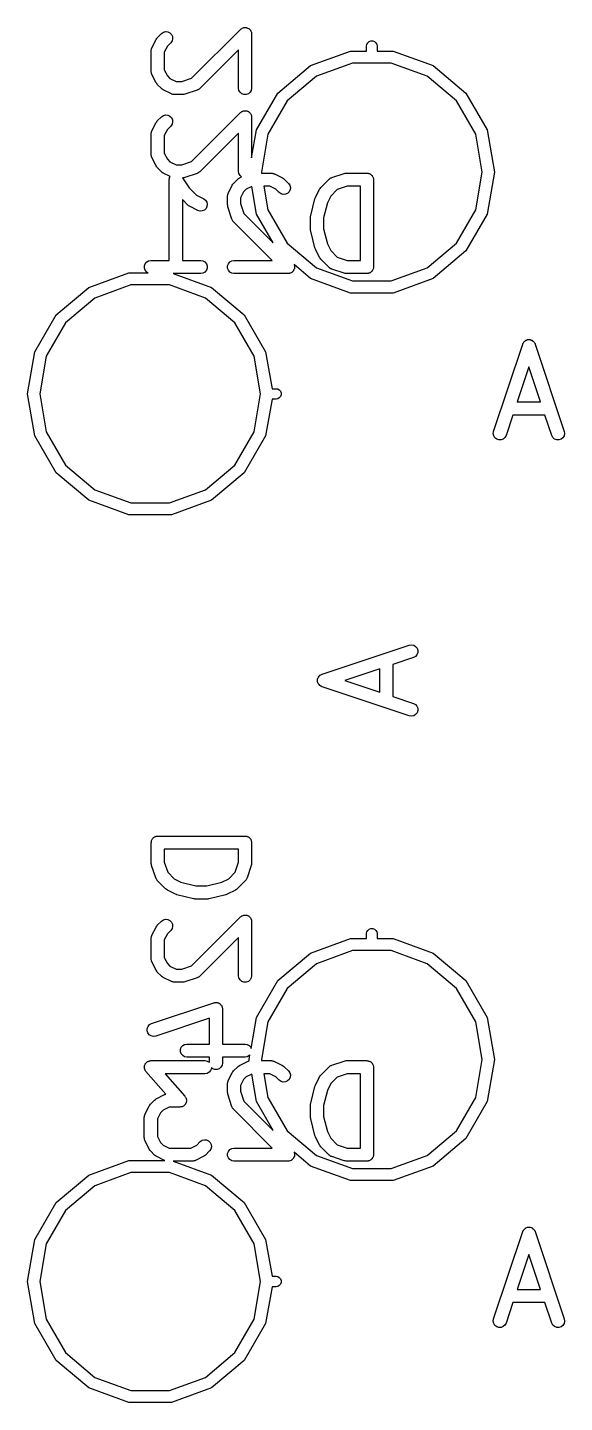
# Model space of a CAD drawing. Extents: x 102.4 to 200.8, y -140.7 to -44.8.
# Drawn here: x 124.32 to 130.48, y -104.25 to -88.52 of the extents above; entities that cross this region are included whole.
import ezdxf

# ---------------------------------------------------------------- set-up
doc = ezdxf.new("R2010")
doc.units = 0
doc.header["$MEASUREMENT"] = 0
doc.layers.add('BLACK', color=7, linetype='CONTINUOUS')

msp = doc.modelspace()

# ---------------------------------------------------------------- linework, layer by layer
at = {"layer": 'BLACK', "linetype": 'CONTINUOUS'}
for p, q in [((125.812, -88.6327), (125.86, -88.5851)), ((125.86, -88.5851), (125.881, -88.5701)), ((125.881, -88.5701), (125.906, -88.5634)), ((125.906, -88.5634), (125.932, -88.5657)), ((125.932, -88.5657), (125.956, -88.5767)), ((125.956, -88.5767), (125.974, -88.5951)), ((125.974, -88.5951), (125.985, -88.6187)), ((126.205, -89.0964), (126.764, -88.5374)), ((126.764, -88.5374), (126.772, -88.5318)), ((126.772, -88.5318), (126.78, -88.5255)), ((126.78, -88.5255), (126.783, -88.5244)), ((126.783, -88.5244), (126.786, -88.5225)), ((126.786, -88.5225), (126.795, -88.52)), ((126.795, -88.52), (126.804, -88.5166)), ((126.804, -88.5166), (126.808, -88.5166)), ((126.808, -88.5166), (126.811, -88.5158)), ((126.811, -88.5158), (126.821, -88.5166)), ((126.821, -88.5166), (126.83, -88.5166)), ((126.83, -88.5166), (126.834, -88.5177)), ((126.834, -88.5177), (126.837, -88.518)), ((126.837, -88.518), (126.846, -88.5222)), ((126.846, -88.5222), (126.855, -88.5255)), ((126.855, -88.5255), (126.857, -88.5276)), ((126.857, -88.5276), (126.86, -88.529)), ((126.86, -88.529), (126.867, -88.536)), ((126.867, -88.536), (126.875, -88.5423)), ((126.875, -88.5423), (126.876, -88.5451)), ((126.876, -88.5451), (126.879, -88.5475)), ((126.879, -88.5475), (126.883, -88.5563)), ((126.883, -88.5563), (126.888, -88.5648)), ((126.888, -88.5648), (126.888, -88.5681)), ((126.888, -88.5681), (126.89, -88.5711)), ((126.89, -88.5711), (126.891, -88.5808)), ((126.891, -88.5808), (126.892, -88.5905)), ((126.892, -88.5905), (126.892, -89.2095)), ((125.743, -88.7724), (125.745, -88.764)), ((125.745, -88.764), (125.747, -88.7553)), ((125.747, -88.7553), (125.749, -88.7516)), ((125.749, -88.7516), (125.75, -88.7474)), ((125.75, -88.7474), (125.798, -88.6522)), ((125.798, -88.6522), (125.805, -88.6425)), ((125.805, -88.6425), (125.812, -88.6327)), ((125.927, -88.7301), (125.892, -88.7987)), ((125.966, -88.6911), (125.927, -88.7301)), ((125.981, -88.6698), (125.966, -88.6911)), ((125.987, -88.6446), (125.981, -88.6698)), ((125.985, -88.6187), (125.987, -88.6446)), ((128.21, -88.7248), (128.213, -88.7092)), ((128.21, -88.785), (128.21, -88.7248)), ((128.213, -88.7092), (128.223, -88.6908)), ((128.223, -88.6908), (128.24, -88.6772)), ((128.24, -88.6772), (128.259, -88.67)), ((128.259, -88.67), (128.281, -88.67)), ((128.281, -88.67), (128.3, -88.6772)), ((128.3, -88.6772), (128.317, -88.6908)), ((128.317, -88.6908), (128.327, -88.7092)), ((128.327, -88.7092), (128.33, -88.7248)), ((128.33, -88.7248), (128.33, -88.785)), ((125.742, -88.781), (125.743, -88.7767)), ((125.742, -89.019), (125.742, -88.781)), ((125.743, -88.7767), (125.743, -88.7724)), ((125.892, -88.7987), (125.892, -89.0013)), ((126.742, -88.7715), (126.299, -89.2149)), ((126.742, -89.2095), (126.742, -88.7715)), ((127.567, -88.952), (128.026, -88.785)), ((128.05, -88.9229), (127.637, -89.0733)), ((128.026, -88.785), (128.21, -88.785)), ((128.49, -88.9229), (128.05, -88.9229)), ((128.33, -88.785), (128.514, -88.785)), ((128.903, -89.0733), (128.49, -88.9229)), ((128.514, -88.785), (128.973, -88.952)), ((125.743, -89.0233), (125.742, -89.019)), ((125.743, -89.0276), (125.743, -89.0233)), ((125.745, -89.036), (125.743, -89.0276)), ((125.747, -89.0447), (125.745, -89.036)), ((125.749, -89.0484), (125.747, -89.0447)), ((125.75, -89.0526), (125.749, -89.0484)), ((125.798, -89.1478), (125.75, -89.0526)), ((125.892, -89.0013), (125.927, -89.0699)), ((125.927, -89.0699), (125.957, -89.1003)), ((127.193, -89.266), (127.567, -88.952)), ((127.637, -89.0733), (127.3, -89.356)), ((129.24, -89.356), (128.903, -89.0733)), ((128.973, -88.952), (129.347, -89.266)), ((125.805, -89.1575), (125.798, -89.1478)), ((125.812, -89.1673), (125.805, -89.1575)), ((125.86, -89.2149), (125.812, -89.1673)), ((125.869, -89.2218), (125.86, -89.2149)), ((125.879, -89.229), (125.869, -89.2218)), ((125.974, -89.2766), (125.879, -89.229)), ((125.957, -89.1003), (126.026, -89.1345)), ((126.026, -89.1345), (126.091, -89.1345)), ((126.091, -89.1345), (126.205, -89.0964)), ((126.27, -89.2331), (126.127, -89.2807)), ((126.273, -89.231), (126.27, -89.2331)), ((126.278, -89.2299), (126.273, -89.231)), ((126.285, -89.2248), (126.278, -89.2299)), ((126.293, -89.2207), (126.285, -89.2248)), ((126.295, -89.2174), (126.293, -89.2207)), ((126.299, -89.2149), (126.295, -89.2174)), ((126.747, -89.2352), (126.742, -89.2095)), ((126.76, -89.2577), (126.747, -89.2352)), ((126.888, -89.2352), (126.875, -89.2577)), ((126.892, -89.2095), (126.888, -89.2352)), ((125.978, -89.2778), (125.974, -89.2766)), ((125.982, -89.28), (125.978, -89.2778)), ((125.991, -89.2815), (125.982, -89.28)), ((125.999, -89.284), (125.991, -89.2815)), ((126.004, -89.2838), (125.999, -89.284)), ((126.008, -89.2845), (126.004, -89.2838)), ((126.103, -89.2845), (126.008, -89.2845)), ((126.115, -89.2824), (126.103, -89.2845)), ((126.127, -89.2807), (126.115, -89.2824)), ((126.78, -89.2745), (126.76, -89.2577)), ((126.804, -89.2834), (126.78, -89.2745)), ((126.83, -89.2834), (126.804, -89.2834)), ((126.855, -89.2745), (126.83, -89.2834)), ((126.875, -89.2577), (126.855, -89.2745)), ((126.948, -89.689), (127.193, -89.266)), ((127.3, -89.356), (127.08, -89.7369)), ((129.46, -89.7369), (129.24, -89.356)), ((129.347, -89.266), (129.592, -89.689)), ((125.812, -89.5851), (125.86, -89.5374)), ((125.86, -89.5374), (125.881, -89.5225)), ((125.881, -89.5225), (125.906, -89.5158)), ((125.906, -89.5158), (125.932, -89.518)), ((125.932, -89.518), (125.956, -89.529)), ((125.956, -89.529), (125.974, -89.5475)), ((125.974, -89.5475), (125.985, -89.5711)), ((126.205, -90.0487), (126.764, -89.4898)), ((126.764, -89.4898), (126.772, -89.4842)), ((126.772, -89.4842), (126.78, -89.4779)), ((126.78, -89.4779), (126.783, -89.4768)), ((126.783, -89.4768), (126.786, -89.4749)), ((126.786, -89.4749), (126.795, -89.4723)), ((126.795, -89.4723), (126.804, -89.469)), ((126.804, -89.469), (126.808, -89.469)), ((126.808, -89.469), (126.811, -89.4681)), ((126.811, -89.4681), (126.821, -89.469)), ((126.821, -89.469), (126.83, -89.469)), ((126.83, -89.469), (126.834, -89.4701)), ((126.834, -89.4701), (126.837, -89.4704)), ((126.837, -89.4704), (126.846, -89.4746)), ((126.846, -89.4746), (126.855, -89.4779)), ((126.855, -89.4779), (126.857, -89.48)), ((126.857, -89.48), (126.86, -89.4814)), ((126.86, -89.4814), (126.867, -89.4884)), ((126.867, -89.4884), (126.875, -89.4946)), ((126.875, -89.4946), (126.876, -89.4975)), ((126.876, -89.4975), (126.879, -89.4998)), ((126.879, -89.4998), (126.883, -89.5087)), ((126.883, -89.5087), (126.888, -89.5172)), ((126.888, -89.5172), (126.888, -89.5205)), ((126.888, -89.5205), (126.89, -89.5234)), ((126.89, -89.5234), (126.891, -89.5332)), ((126.891, -89.5332), (126.892, -89.5429)), ((126.892, -89.5429), (126.892, -90.0069)), ((125.745, -89.7163), (125.747, -89.7077)), ((125.747, -89.7077), (125.749, -89.7039)), ((125.749, -89.7039), (125.75, -89.6998)), ((125.75, -89.6998), (125.798, -89.6046)), ((125.798, -89.6046), (125.805, -89.5949)), ((125.805, -89.5949), (125.812, -89.5851)), ((125.927, -89.6825), (125.892, -89.751)), ((125.966, -89.6435), (125.927, -89.6825)), ((125.981, -89.6222), (125.966, -89.6435)), ((125.987, -89.597), (125.981, -89.6222)), ((125.985, -89.5711), (125.987, -89.597)), ((126.892, -90.0069), (126.948, -89.689)), ((129.592, -89.689), (129.676, -90.17)), ((125.742, -89.7333), (125.743, -89.7291)), ((125.742, -89.9714), (125.742, -89.7333)), ((125.743, -89.7248), (125.745, -89.7163)), ((125.743, -89.7291), (125.743, -89.7248)), ((125.892, -89.751), (125.892, -89.9537)), ((126.742, -89.7239), (126.299, -90.1673)), ((126.742, -90.1619), (126.742, -89.7239)), ((127.08, -89.7369), (127.004, -90.17)), ((129.536, -90.17), (129.46, -89.7369)), ((125.743, -89.9757), (125.742, -89.9714)), ((125.743, -89.98), (125.743, -89.9757)), ((125.745, -89.9884), (125.743, -89.98)), ((125.747, -89.9971), (125.745, -89.9884)), ((125.749, -90.0008), (125.747, -89.9971)), ((125.75, -90.005), (125.749, -90.0008)), ((125.798, -90.1002), (125.75, -90.005)), ((125.892, -89.9537), (125.927, -90.0222)), ((125.927, -90.0222), (125.957, -90.0526)), ((125.805, -90.1099), (125.798, -90.1002)), ((125.812, -90.1197), (125.805, -90.1099)), ((125.86, -90.1673), (125.812, -90.1197)), ((125.869, -90.1742), (125.86, -90.1673)), ((125.879, -90.1814), (125.869, -90.1742)), ((125.959, -90.2212), (125.879, -90.1814)), ((125.957, -90.0526), (126.026, -90.0869)), ((126.026, -90.0869), (126.091, -90.0869)), ((126.091, -90.0869), (126.205, -90.0487)), ((126.27, -90.1854), (126.127, -90.2331)), ((126.273, -90.1834), (126.27, -90.1854)), ((126.278, -90.1823), (126.273, -90.1834)), ((126.285, -90.1772), (126.278, -90.1823)), ((126.293, -90.173), (126.285, -90.1772)), ((126.295, -90.1698), (126.293, -90.173)), ((126.299, -90.1673), (126.295, -90.1698)), ((126.747, -90.1876), (126.742, -90.1619)), ((127.004, -90.17), (127.006, -90.1824)), ((127.006, -90.1824), (127.119, -90.1824)), ((127.119, -90.1824), (127.123, -90.1831)), ((127.123, -90.1831), (127.128, -90.1829)), ((127.128, -90.1829), (127.136, -90.1854)), ((127.136, -90.1854), (127.145, -90.1869)), ((127.952, -90.1862), (127.964, -90.1845)), ((127.964, -90.1845), (127.976, -90.1824)), ((127.976, -90.1824), (128.214, -90.1824)), ((128.214, -90.1824), (128.221, -90.1835)), ((128.221, -90.1835), (128.227, -90.1835)), ((128.227, -90.1835), (128.233, -90.1858)), ((129.46, -90.6031), (129.536, -90.17)), ((129.676, -90.17), (129.592, -90.651)), ((125.949, -90.2491), (125.952, -90.2405)), ((125.95, -90.2533), (125.949, -90.2491)), ((125.949, -90.2574), (125.95, -90.2533)), ((125.949, -91.1824), (125.949, -90.2574)), ((125.952, -90.2405), (125.953, -90.2317)), ((125.953, -90.2317), (125.955, -90.2281)), ((125.955, -90.2281), (125.957, -90.2241)), ((125.957, -90.2241), (125.959, -90.2212)), ((126.103, -90.2369), (126.1, -90.2369)), ((126.1, -90.2369), (126.177, -90.3525)), ((126.115, -90.2348), (126.103, -90.2369)), ((126.127, -90.2331), (126.115, -90.2348)), ((126.623, -90.4143), (126.671, -90.3191)), ((126.671, -90.3191), (126.678, -90.3094)), ((126.678, -90.3094), (126.685, -90.2996)), ((126.685, -90.2996), (126.733, -90.252)), ((126.733, -90.252), (126.743, -90.2451)), ((126.743, -90.2451), (126.752, -90.2379)), ((126.76, -90.2101), (126.747, -90.1876)), ((126.752, -90.2379), (126.778, -90.2251)), ((126.778, -90.2251), (126.76, -90.2101)), ((126.893, -90.3353), (126.83, -90.3666)), ((126.948, -90.651), (126.893, -90.3353)), ((127.101, -90.3324), (127.032, -90.3324)), ((127.032, -90.3324), (127.08, -90.6031)), ((127.17, -90.3666), (127.101, -90.3324)), ((127.145, -90.1869), (127.148, -90.1891)), ((127.148, -90.1891), (127.153, -90.1903)), ((127.153, -90.1903), (127.248, -90.2379)), ((127.248, -90.2379), (127.257, -90.2451)), ((127.257, -90.2451), (127.267, -90.252)), ((127.267, -90.252), (127.315, -90.2996)), ((127.315, -90.2996), (127.33, -90.3209)), ((127.33, -90.3209), (127.337, -90.3461)), ((127.685, -90.3472), (127.78, -90.252)), ((127.78, -90.252), (127.784, -90.2495)), ((127.784, -90.2495), (127.787, -90.2463)), ((127.787, -90.2463), (127.794, -90.2421)), ((127.794, -90.2421), (127.802, -90.237)), ((127.802, -90.237), (127.806, -90.2359)), ((127.806, -90.2359), (127.81, -90.2338)), ((127.81, -90.2338), (127.952, -90.1862)), ((127.988, -90.3324), (127.874, -90.3706)), ((128.139, -90.3324), (127.988, -90.3324)), ((128.139, -91.1824), (128.139, -90.3324)), ((128.233, -90.1858), (128.24, -90.1869)), ((128.24, -90.1869), (128.246, -90.1902)), ((128.246, -90.1902), (128.252, -90.1924)), ((128.252, -90.1924), (128.257, -90.1966)), ((128.257, -90.1966), (128.262, -90.1999)), ((128.262, -90.1999), (128.267, -90.205)), ((128.267, -90.205), (128.272, -90.2092)), ((128.272, -90.2092), (128.275, -90.2149)), ((128.275, -90.2149), (128.279, -90.2199)), ((128.279, -90.2199), (128.281, -90.226)), ((128.281, -90.226), (128.285, -90.2317)), ((128.285, -90.2317), (128.286, -90.2382)), ((128.286, -90.2382), (128.288, -90.2444)), ((128.288, -90.2444), (128.288, -90.2509)), ((128.288, -90.2509), (128.289, -90.2574)), ((128.289, -90.2574), (128.289, -91.2574)), ((126.161, -90.5485), (126.099, -90.4861)), ((126.099, -90.4861), (126.099, -91.1824)), ((126.177, -90.3525), (126.259, -90.4338)), ((126.259, -90.4338), (126.343, -90.476)), ((126.343, -90.476), (126.364, -90.4915)), ((126.364, -90.4915), (126.378, -90.5133)), ((126.615, -90.4479), (126.616, -90.4436)), ((126.615, -90.5431), (126.615, -90.4479)), ((126.616, -90.4393), (126.618, -90.4309)), ((126.616, -90.4436), (126.616, -90.4393)), ((126.618, -90.4309), (126.62, -90.4222)), ((126.62, -90.4222), (126.622, -90.4185)), ((126.622, -90.4185), (126.623, -90.4143)), ((126.8, -90.397), (126.765, -90.4656)), ((126.765, -90.4656), (126.765, -90.5309)), ((126.83, -90.3666), (126.8, -90.397)), ((127.209, -90.4057), (127.17, -90.3666)), ((127.23, -90.4206), (127.209, -90.4057)), ((127.255, -90.4273), (127.23, -90.4206)), ((127.281, -90.4251), (127.255, -90.4273)), ((127.305, -90.4141), (127.281, -90.4251)), ((127.323, -90.3956), (127.305, -90.4141)), ((127.334, -90.372), (127.323, -90.3956)), ((127.337, -90.3461), (127.334, -90.372)), ((127.57, -90.6678), (127.618, -90.4773)), ((127.618, -90.4773), (127.621, -90.4698)), ((127.621, -90.4698), (127.623, -90.4619)), ((127.623, -90.4619), (127.671, -90.3667)), ((127.671, -90.3667), (127.678, -90.357)), ((127.678, -90.357), (127.685, -90.3472)), ((127.8, -90.4447), (127.761, -90.5217)), ((127.874, -90.3706), (127.8, -90.4447)), ((126.171, -90.5554), (126.161, -90.5485)), ((126.181, -90.5626), (126.171, -90.5554)), ((126.276, -90.6102), (126.181, -90.5626)), ((126.301, -90.6176), (126.276, -90.6102)), ((126.327, -90.616), (126.301, -90.6176)), ((126.351, -90.6057), (126.327, -90.616)), ((126.37, -90.5878), (126.351, -90.6057)), ((126.381, -90.5645), (126.37, -90.5878)), ((126.378, -90.5133), (126.384, -90.5386)), ((126.384, -90.5386), (126.381, -90.5645)), ((126.618, -90.5549), (126.615, -90.5431)), ((126.619, -90.5668), (126.618, -90.5549)), ((126.667, -90.7097), (126.619, -90.5668)), ((126.765, -90.5309), (126.804, -90.6454)), ((126.804, -90.6454), (127.139, -90.9804)), ((127.139, -90.9804), (126.948, -90.651)), ((127.08, -90.6031), (127.3, -90.984)), ((127.761, -90.5217), (127.718, -90.6952)), ((129.24, -90.984), (129.46, -90.6031)), ((129.592, -90.651), (129.347, -91.074)), ((126.669, -90.7135), (126.667, -90.7097)), ((126.67, -90.7176), (126.669, -90.7135)), ((126.675, -90.7248), (126.67, -90.7176)), ((126.679, -90.7326), (126.675, -90.7248)), ((126.683, -90.7354), (126.679, -90.7326)), ((126.685, -90.739), (126.683, -90.7354)), ((127.128, -91.1824), (126.685, -90.739)), ((127.568, -90.686), (127.569, -90.6769)), ((127.568, -90.8288), (127.568, -90.686)), ((127.569, -90.6769), (127.57, -90.6678)), ((127.718, -90.6952), (127.718, -90.8196)), ((127.569, -90.8378), (127.568, -90.8288)), ((127.57, -90.847), (127.569, -90.8378)), ((127.618, -91.0375), (127.57, -90.847)), ((127.718, -90.8196), (127.761, -90.9931)), ((127.3, -90.984), (127.637, -91.2667)), ((127.621, -91.045), (127.618, -91.0375)), ((127.623, -91.0528), (127.621, -91.045)), ((127.671, -91.1481), (127.623, -91.0528)), ((127.761, -90.9931), (127.8, -91.0701)), ((127.8, -91.0701), (127.874, -91.1442)), ((128.903, -91.2667), (129.24, -90.984)), ((129.347, -91.074), (128.973, -91.388)), ((125.664, -91.2444), (125.673, -91.2199)), ((125.664, -91.2704), (125.664, -91.2444)), ((125.673, -91.2949), (125.664, -91.2704)), ((125.673, -91.2199), (125.69, -91.1999)), ((125.69, -91.1999), (125.712, -91.1869)), ((125.712, -91.1869), (125.738, -91.1824)), ((125.738, -91.1824), (125.949, -91.1824)), ((126.099, -91.1824), (126.31, -91.1824)), ((126.31, -91.1824), (126.335, -91.1869)), ((126.335, -91.1869), (126.358, -91.1999)), ((126.358, -91.1999), (126.374, -91.2199)), ((126.374, -91.2199), (126.383, -91.2444)), ((126.383, -91.2704), (126.374, -91.2949)), ((126.383, -91.2444), (126.383, -91.2704)), ((126.617, -91.2444), (126.626, -91.2199)), ((126.617, -91.2704), (126.617, -91.2444)), ((126.626, -91.2949), (126.617, -91.2704)), ((126.626, -91.2199), (126.642, -91.1999)), ((126.642, -91.1999), (126.665, -91.1869)), ((126.665, -91.1869), (126.69, -91.1824)), ((126.69, -91.1824), (127.128, -91.1824)), ((127.378, -91.2857), (127.374, -91.2949)), ((127.382, -91.2768), (127.378, -91.2857)), ((127.567, -91.388), (127.379, -91.2301)), ((127.379, -91.2301), (127.38, -91.2351)), ((127.38, -91.2351), (127.383, -91.2444)), ((127.383, -91.2704), (127.382, -91.2735)), ((127.382, -91.2735), (127.382, -91.2768)), ((127.383, -91.2444), (127.383, -91.2477)), ((127.383, -91.2477), (127.384, -91.2508)), ((127.384, -91.2508), (127.383, -91.2606)), ((127.383, -91.2606), (127.383, -91.2704)), ((127.637, -91.2667), (128.05, -91.4171)), ((127.678, -91.1577), (127.671, -91.1481)), ((127.685, -91.1676), (127.678, -91.1577)), ((127.78, -91.2628), (127.685, -91.1676)), ((127.784, -91.2653), (127.78, -91.2628)), ((127.787, -91.2685), (127.784, -91.2653)), ((127.794, -91.2727), (127.787, -91.2685)), ((127.802, -91.2777), (127.794, -91.2727)), ((127.806, -91.2789), (127.802, -91.2777)), ((127.81, -91.2809), (127.806, -91.2789)), ((127.952, -91.3285), (127.81, -91.2809)), ((127.874, -91.1442), (127.988, -91.1824)), ((127.988, -91.1824), (128.139, -91.1824)), ((128.285, -91.283), (128.281, -91.2887)), ((128.286, -91.2766), (128.285, -91.283)), ((128.288, -91.2704), (128.286, -91.2766)), ((128.289, -91.2574), (128.288, -91.2638)), ((128.288, -91.2638), (128.288, -91.2704)), ((128.49, -91.4171), (128.903, -91.2667)), ((125.027, -91.492), (125.486, -91.325)), ((125.486, -91.325), (125.707, -91.325)), ((125.69, -91.3148), (125.673, -91.2949)), ((125.707, -91.325), (125.69, -91.3148)), ((126.31, -91.3324), (125.995, -91.3324)), ((125.995, -91.3324), (126.433, -91.492)), ((126.335, -91.3279), (126.31, -91.3324)), ((126.358, -91.3148), (126.335, -91.3279)), ((126.374, -91.2949), (126.358, -91.3148)), ((126.642, -91.3148), (126.626, -91.2949)), ((126.665, -91.3279), (126.642, -91.3148)), ((126.69, -91.3324), (126.665, -91.3279)), ((127.31, -91.3324), (126.69, -91.3324)), ((127.319, -91.3307), (127.31, -91.3324)), ((127.329, -91.3298), (127.319, -91.3307)), ((127.332, -91.3284), (127.329, -91.3298)), ((127.335, -91.3279), (127.332, -91.3284)), ((127.344, -91.323), (127.335, -91.3279)), ((127.353, -91.3188), (127.344, -91.323)), ((127.355, -91.3165), (127.353, -91.3188)), ((127.358, -91.3148), (127.355, -91.3165)), ((127.364, -91.3073), (127.358, -91.3148)), ((127.371, -91.3004), (127.364, -91.3073)), ((127.372, -91.2974), (127.371, -91.3004)), ((127.374, -91.2949), (127.372, -91.2974)), ((128.026, -91.555), (127.567, -91.388)), ((127.964, -91.3303), (127.952, -91.3285)), ((127.976, -91.3324), (127.964, -91.3303)), ((128.214, -91.3324), (127.976, -91.3324)), ((128.05, -91.4171), (128.49, -91.4171)), ((128.221, -91.3312), (128.214, -91.3324)), ((128.227, -91.3312), (128.221, -91.3312)), ((128.233, -91.329), (128.227, -91.3312)), ((128.24, -91.3279), (128.233, -91.329)), ((128.246, -91.3246), (128.24, -91.3279)), ((128.252, -91.3223), (128.246, -91.3246)), ((128.257, -91.3181), (128.252, -91.3223)), ((128.262, -91.3148), (128.257, -91.3181)), ((128.267, -91.3098), (128.262, -91.3148)), ((128.272, -91.3056), (128.267, -91.3098)), ((128.275, -91.2999), (128.272, -91.3056)), ((128.279, -91.2949), (128.275, -91.2999)), ((128.281, -91.2887), (128.279, -91.2949)), ((128.973, -91.388), (128.514, -91.555)), ((124.653, -91.806), (125.027, -91.492)), ((125.51, -91.4629), (125.097, -91.6133)), ((125.95, -91.4629), (125.51, -91.4629)), ((126.363, -91.6133), (125.95, -91.4629)), ((126.433, -91.492), (126.807, -91.806)), ((128.514, -91.555), (128.026, -91.555)), ((125.097, -91.6133), (124.76, -91.896)), ((126.7, -91.896), (126.363, -91.6133)), ((124.408, -92.229), (124.653, -91.806)), ((124.76, -91.896), (124.54, -92.2769)), ((126.92, -92.2769), (126.7, -91.896)), ((126.807, -91.806), (127.052, -92.229)), ((124.324, -92.71), (124.408, -92.229)), ((127.052, -92.229), (127.126, -92.65)), ((129.666, -93.1387), (129.999, -92.1387)), ((129.999, -92.1387), (130, -92.1368)), ((130, -92.1348), (130.006, -92.1254)), ((130, -92.1368), (130, -92.1348)), ((130.006, -92.1254), (130.011, -92.1158)), ((130.011, -92.1158), (130.013, -92.1144)), ((130.013, -92.1144), (130.014, -92.1126)), ((130.014, -92.1126), (130.023, -92.1058)), ((130.023, -92.1058), (130.031, -92.0985)), ((130.031, -92.0985), (130.033, -92.0977)), ((130.033, -92.0977), (130.034, -92.0964)), ((130.034, -92.0964), (130.045, -92.0929)), ((130.045, -92.0929), (130.055, -92.0889)), ((130.055, -92.0889), (130.057, -92.0888)), ((130.057, -92.0888), (130.059, -92.0882)), ((130.059, -92.0882), (130.07, -92.0885)), ((130.07, -92.0885), (130.081, -92.0882)), ((130.081, -92.0882), (130.083, -92.0888)), ((130.083, -92.0888), (130.085, -92.0889)), ((130.085, -92.0889), (130.095, -92.0929)), ((130.095, -92.0929), (130.106, -92.0964)), ((130.106, -92.0964), (130.107, -92.0977)), ((130.107, -92.0977), (130.109, -92.0985)), ((130.109, -92.0985), (130.117, -92.1058)), ((130.117, -92.1058), (130.126, -92.1126)), ((130.126, -92.1126), (130.127, -92.1144)), ((130.127, -92.1144), (130.129, -92.1158)), ((130.129, -92.1158), (130.134, -92.1254)), ((130.134, -92.1254), (130.14, -92.1348)), ((130.14, -92.1348), (130.14, -92.1368)), ((130.14, -92.1368), (130.141, -92.1387)), ((130.141, -92.1387), (130.474, -93.1387)), ((124.54, -92.2769), (124.464, -92.71)), ((126.996, -92.71), (126.92, -92.2769)), ((130.07, -92.3995), (129.936, -92.8017)), ((130.204, -92.8017), (130.07, -92.3995)), ((127.126, -92.65), (127.175, -92.65)), ((127.175, -92.65), (127.191, -92.6527)), ((127.191, -92.6527), (127.209, -92.6633)), ((127.209, -92.6633), (127.223, -92.6795)), ((127.223, -92.6795), (127.23, -92.6994)), ((127.23, -92.6994), (127.23, -92.7206)), ((124.408, -93.191), (124.324, -92.71)), ((124.464, -92.71), (124.54, -93.1431)), ((126.92, -93.1431), (126.996, -92.71)), ((127.126, -92.77), (127.052, -93.191)), ((127.175, -92.77), (127.126, -92.77)), ((127.191, -92.7673), (127.175, -92.77)), ((127.209, -92.7567), (127.191, -92.7673)), ((127.223, -92.7405), (127.209, -92.7567)), ((127.23, -92.7206), (127.223, -92.7405)), ((129.936, -92.8017), (130.204, -92.8017)), ((129.886, -92.9517), (129.808, -93.1861)), ((130.254, -92.9517), (129.886, -92.9517)), ((130.332, -93.1861), (130.254, -92.9517)), ((124.54, -93.1431), (124.76, -93.524)), ((126.7, -93.524), (126.92, -93.1431)), ((129.662, -93.1644), (129.666, -93.1387)), ((129.667, -93.1899), (129.662, -93.1644)), ((130.478, -93.1644), (130.473, -93.1899)), ((130.474, -93.1387), (130.478, -93.1644)), ((124.653, -93.614), (124.408, -93.191)), ((127.052, -93.191), (126.807, -93.614)), ((129.681, -93.2121), (129.667, -93.1899)), ((129.701, -93.2283), (129.681, -93.2121)), ((129.726, -93.2366), (129.701, -93.2283)), ((129.752, -93.2359), (129.726, -93.2366)), ((129.776, -93.2263), (129.752, -93.2359)), ((129.795, -93.209), (129.776, -93.2263)), ((129.808, -93.1861), (129.795, -93.209)), ((130.345, -93.209), (130.332, -93.1861)), ((130.364, -93.2263), (130.345, -93.209)), ((130.388, -93.2359), (130.364, -93.2263)), ((130.414, -93.2366), (130.388, -93.2359)), ((130.439, -93.2283), (130.414, -93.2366)), ((130.459, -93.2121), (130.439, -93.2283)), ((130.473, -93.1899), (130.459, -93.2121)), ((125.027, -93.928), (124.653, -93.614)), ((124.76, -93.524), (125.097, -93.8067)), ((126.363, -93.8067), (126.7, -93.524)), ((126.807, -93.614), (126.433, -93.928)), ((125.486, -94.095), (125.027, -93.928)), ((125.097, -93.8067), (125.51, -93.9571)), ((125.51, -93.9571), (125.95, -93.9571)), ((125.95, -93.9571), (126.363, -93.8067)), ((126.433, -93.928), (125.974, -94.095)), ((125.974, -94.095), (125.486, -94.095)), ((127.699, -95.9188), (128.699, -95.5855)), ((128.699, -95.5855), (128.724, -95.5817)), ((128.724, -95.5817), (128.75, -95.5869)), ((128.75, -95.5869), (128.772, -95.6006)), ((128.772, -95.6006), (128.788, -95.621)), ((128.796, -95.6717), (128.786, -95.6959)), ((128.788, -95.621), (128.797, -95.6457)), ((128.797, -95.6457), (128.796, -95.6717)), ((128.746, -95.7278), (128.512, -95.806)), ((128.512, -95.806), (128.512, -96.174)), ((128.769, -95.7154), (128.746, -95.7278)), ((128.786, -95.6959), (128.769, -95.7154)), ((127.648, -95.979), (127.649, -95.977)), ((127.648, -95.99), (127.648, -95.979)), ((127.648, -96.001), (127.648, -95.99)), ((127.649, -96.003), (127.648, -96.001)), ((127.649, -95.975), (127.653, -95.9647)), ((127.649, -95.977), (127.649, -95.975)), ((127.649, -96.005), (127.649, -96.003)), ((127.653, -96.0153), (127.649, -96.005)), ((127.653, -95.9647), (127.656, -95.9543)), ((127.656, -95.9543), (127.658, -95.9527)), ((127.658, -95.9507), (127.666, -95.9425)), ((127.658, -95.9527), (127.658, -95.9507)), ((127.666, -95.9425), (127.673, -95.9339)), ((127.673, -95.9339), (127.674, -95.9328)), ((127.674, -95.9328), (127.676, -95.9313)), ((127.676, -95.9313), (127.685, -95.926)), ((127.685, -95.926), (127.695, -95.9202)), ((127.695, -95.9202), (127.697, -95.9198)), ((127.697, -95.9198), (127.699, -95.9188)), ((128.362, -95.856), (127.96, -95.99)), ((127.96, -95.99), (128.362, -96.124)), ((128.362, -96.124), (128.362, -95.856)), ((127.656, -96.0257), (127.653, -96.0153)), ((127.658, -96.0273), (127.656, -96.0257)), ((127.658, -96.0293), (127.658, -96.0273)), ((127.666, -96.0375), (127.658, -96.0293)), ((127.673, -96.0461), (127.666, -96.0375)), ((127.674, -96.0472), (127.673, -96.0461)), ((127.676, -96.0487), (127.674, -96.0472)), ((127.685, -96.054), (127.676, -96.0487)), ((127.695, -96.0597), (127.685, -96.054)), ((127.697, -96.0602), (127.695, -96.0597)), ((127.699, -96.0612), (127.697, -96.0602)), ((128.699, -96.3945), (127.699, -96.0612)), ((128.512, -96.174), (128.746, -96.2522)), ((128.746, -96.2522), (128.769, -96.2646)), ((128.769, -96.2646), (128.786, -96.2841)), ((128.786, -96.2841), (128.796, -96.3083)), ((128.796, -96.3083), (128.797, -96.3343)), ((128.724, -96.3983), (128.699, -96.3945)), ((128.75, -96.3931), (128.724, -96.3983)), ((128.772, -96.3794), (128.75, -96.3931)), ((128.788, -96.359), (128.772, -96.3794)), ((128.797, -96.3343), (128.788, -96.359)), ((125.742, -97.8457), (125.744, -97.8393)), ((125.742, -98.0838), (125.742, -97.8457)), ((125.744, -97.8327), (125.746, -97.8265)), ((125.744, -97.8393), (125.744, -97.8327)), ((125.746, -97.8265), (125.747, -97.8201)), ((125.747, -97.8201), (125.75, -97.8144)), ((125.75, -97.8144), (125.752, -97.8082)), ((125.752, -97.8082), (125.757, -97.8032)), ((125.757, -97.8032), (125.76, -97.7975)), ((125.76, -97.7975), (125.765, -97.7933)), ((125.765, -97.7933), (125.769, -97.7883)), ((125.769, -97.7883), (125.775, -97.785)), ((125.775, -97.785), (125.78, -97.7808)), ((125.78, -97.7808), (125.786, -97.7785)), ((125.786, -97.7785), (125.792, -97.7752)), ((125.792, -97.7752), (125.798, -97.7741)), ((125.798, -97.7741), (125.804, -97.7719)), ((125.804, -97.7719), (125.811, -97.7719)), ((125.811, -97.7719), (125.817, -97.7707)), ((125.817, -97.7707), (126.817, -97.7707)), ((126.817, -97.7707), (126.824, -97.7719)), ((126.824, -97.7719), (126.83, -97.7719)), ((126.83, -97.7719), (126.837, -97.7741)), ((126.837, -97.7741), (126.843, -97.7752)), ((126.843, -97.7752), (126.849, -97.7785)), ((126.849, -97.7785), (126.855, -97.7808)), ((126.855, -97.7808), (126.86, -97.785)), ((126.86, -97.785), (126.866, -97.7883)), ((126.866, -97.7883), (126.87, -97.7933)), ((126.87, -97.7933), (126.875, -97.7975)), ((126.875, -97.7975), (126.878, -97.8032)), ((126.878, -97.8032), (126.882, -97.8082)), ((126.882, -97.8082), (126.885, -97.8144)), ((126.885, -97.8144), (126.888, -97.8201)), ((126.888, -97.8201), (126.889, -97.8265)), ((126.889, -97.8265), (126.891, -97.8327)), ((126.891, -97.8327), (126.891, -97.8393)), ((126.891, -97.8393), (126.892, -97.8457)), ((126.892, -97.8457), (126.892, -98.0838)), ((125.892, -97.9207), (125.892, -98.0716)), ((126.742, -97.9207), (125.892, -97.9207)), ((126.742, -98.0716), (126.742, -97.9207)), ((125.744, -98.0956), (125.742, -98.0838)), ((125.746, -98.1075), (125.744, -98.0956)), ((125.794, -98.2504), (125.746, -98.1075)), ((125.892, -98.0716), (125.931, -98.1862)), ((125.931, -98.1862), (126.005, -98.2603)), ((126.63, -98.2603), (126.704, -98.1862)), ((126.704, -98.1862), (126.742, -98.0716)), ((126.889, -98.1075), (126.841, -98.2504)), ((126.89, -98.0956), (126.889, -98.1075)), ((126.892, -98.0838), (126.89, -98.0956)), ((125.796, -98.2542), (125.794, -98.2504)), ((125.797, -98.2584), (125.796, -98.2542)), ((125.802, -98.2656), (125.797, -98.2584)), ((125.806, -98.2733), (125.802, -98.2656)), ((125.809, -98.2762), (125.806, -98.2733)), ((125.812, -98.2797), (125.809, -98.2762)), ((125.907, -98.3749), (125.812, -98.2797)), ((126.005, -98.2603), (126.082, -98.2988)), ((126.082, -98.2988), (126.255, -98.3421)), ((126.255, -98.3421), (126.38, -98.3421)), ((126.38, -98.3421), (126.553, -98.2988)), ((126.553, -98.2988), (126.63, -98.2603)), ((126.823, -98.2797), (126.728, -98.3749)), ((126.825, -98.2762), (126.823, -98.2797)), ((126.829, -98.2733), (126.825, -98.2762)), ((126.833, -98.2656), (126.829, -98.2733)), ((126.838, -98.2584), (126.833, -98.2656)), ((126.839, -98.2542), (126.838, -98.2584)), ((126.841, -98.2504), (126.839, -98.2542)), ((125.917, -98.3818), (125.907, -98.3749)), ((125.927, -98.389), (125.917, -98.3818)), ((126.022, -98.4366), (125.927, -98.389)), ((126.03, -98.4389), (126.022, -98.4366)), ((126.037, -98.4423), (126.03, -98.4389)), ((126.228, -98.4899), (126.037, -98.4423)), ((126.237, -98.4905), (126.228, -98.4899)), ((126.246, -98.4921), (126.237, -98.4905)), ((126.389, -98.4921), (126.246, -98.4921)), ((126.398, -98.4905), (126.389, -98.4921)), ((126.407, -98.4899), (126.398, -98.4905)), ((126.597, -98.4423), (126.407, -98.4899)), ((126.605, -98.4389), (126.597, -98.4423)), ((126.613, -98.4366), (126.605, -98.4389)), ((126.708, -98.389), (126.613, -98.4366)), ((126.718, -98.3818), (126.708, -98.389)), ((126.728, -98.3749), (126.718, -98.3818)), ((126.78, -98.6855), (126.783, -98.6844)), ((126.783, -98.6844), (126.786, -98.6825)), ((126.786, -98.6825), (126.795, -98.68)), ((126.795, -98.68), (126.804, -98.6766)), ((126.804, -98.6766), (126.808, -98.6766)), ((126.808, -98.6766), (126.811, -98.6758)), ((126.811, -98.6758), (126.821, -98.6766)), ((126.821, -98.6766), (126.83, -98.6766)), ((126.83, -98.6766), (126.834, -98.6777)), ((126.834, -98.6777), (126.837, -98.678)), ((126.837, -98.678), (126.846, -98.6822)), ((126.846, -98.6822), (126.855, -98.6855)), ((125.75, -98.9074), (125.798, -98.8122)), ((125.798, -98.8122), (125.805, -98.8025)), ((125.805, -98.8025), (125.812, -98.7927)), ((125.812, -98.7927), (125.86, -98.7451)), ((125.86, -98.7451), (125.881, -98.7301)), ((125.881, -98.7301), (125.906, -98.7234)), ((125.906, -98.7234), (125.932, -98.7257)), ((125.932, -98.7257), (125.956, -98.7367)), ((125.956, -98.7367), (125.974, -98.7551)), ((125.981, -98.8298), (125.966, -98.8511)), ((125.974, -98.7551), (125.985, -98.7787)), ((125.987, -98.8046), (125.981, -98.8298)), ((125.985, -98.7787), (125.987, -98.8046)), ((126.205, -99.2564), (126.764, -98.6974)), ((126.764, -98.6974), (126.772, -98.6918)), ((126.772, -98.6918), (126.78, -98.6855)), ((126.855, -98.6855), (126.857, -98.6876)), ((126.857, -98.6876), (126.86, -98.689)), ((126.86, -98.689), (126.867, -98.696)), ((126.867, -98.696), (126.875, -98.7023)), ((126.875, -98.7023), (126.876, -98.7051)), ((126.876, -98.7051), (126.879, -98.7075)), ((126.879, -98.7075), (126.883, -98.7163)), ((126.883, -98.7163), (126.888, -98.7248)), ((126.888, -98.7248), (126.888, -98.7281)), ((126.888, -98.7281), (126.89, -98.7311)), ((126.89, -98.7311), (126.891, -98.7408)), ((126.891, -98.7408), (126.892, -98.7505)), ((126.892, -98.7505), (126.892, -99.3695)), ((128.223, -98.8508), (128.24, -98.8372)), ((128.24, -98.8372), (128.259, -98.83)), ((128.259, -98.83), (128.281, -98.83)), ((128.281, -98.83), (128.3, -98.8372)), ((128.3, -98.8372), (128.317, -98.8508)), ((125.742, -98.941), (125.743, -98.9367)), ((125.742, -99.179), (125.742, -98.941)), ((125.743, -98.9324), (125.745, -98.924)), ((125.743, -98.9367), (125.743, -98.9324)), ((125.745, -98.924), (125.747, -98.9153)), ((125.747, -98.9153), (125.749, -98.9116)), ((125.749, -98.9116), (125.75, -98.9074)), ((125.927, -98.8901), (125.892, -98.9587)), ((125.892, -98.9587), (125.892, -99.1613)), ((125.966, -98.8511), (125.927, -98.8901)), ((126.742, -98.9315), (126.299, -99.3749)), ((126.742, -99.3695), (126.742, -98.9315)), ((127.567, -99.112), (128.026, -98.945)), ((128.026, -98.945), (128.21, -98.945)), ((128.21, -98.8848), (128.213, -98.8692)), ((128.21, -98.945), (128.21, -98.8848)), ((128.213, -98.8692), (128.223, -98.8508)), ((128.317, -98.8508), (128.327, -98.8692)), ((128.327, -98.8692), (128.33, -98.8848)), ((128.33, -98.8848), (128.33, -98.945)), ((128.33, -98.945), (128.514, -98.945)), ((128.514, -98.945), (128.973, -99.112)), ((127.193, -99.426), (127.567, -99.112)), ((128.05, -99.0829), (127.637, -99.2333)), ((128.49, -99.0829), (128.05, -99.0829)), ((128.903, -99.2333), (128.49, -99.0829)), ((128.973, -99.112), (129.347, -99.426)), ((125.743, -99.1833), (125.742, -99.179)), ((125.743, -99.1876), (125.743, -99.1833)), ((125.745, -99.196), (125.743, -99.1876)), ((125.747, -99.2047), (125.745, -99.196)), ((125.749, -99.2084), (125.747, -99.2047)), ((125.75, -99.2126), (125.749, -99.2084)), ((125.798, -99.3078), (125.75, -99.2126)), ((125.805, -99.3175), (125.798, -99.3078)), ((125.892, -99.1613), (125.927, -99.2299)), ((125.927, -99.2299), (125.957, -99.2603)), ((125.957, -99.2603), (126.026, -99.2945)), ((126.026, -99.2945), (126.091, -99.2945)), ((126.091, -99.2945), (126.205, -99.2564)), ((127.637, -99.2333), (127.3, -99.516)), ((129.24, -99.516), (128.903, -99.2333)), ((125.812, -99.3273), (125.805, -99.3175)), ((125.86, -99.3749), (125.812, -99.3273)), ((125.869, -99.3818), (125.86, -99.3749)), ((125.879, -99.389), (125.869, -99.3818)), ((125.974, -99.4366), (125.879, -99.389)), ((125.978, -99.4378), (125.974, -99.4366)), ((125.982, -99.44), (125.978, -99.4378)), ((125.991, -99.4415), (125.982, -99.44)), ((125.999, -99.444), (125.991, -99.4415)), ((126.004, -99.4438), (125.999, -99.444)), ((126.008, -99.4445), (126.004, -99.4438)), ((126.103, -99.4445), (126.008, -99.4445)), ((126.115, -99.4424), (126.103, -99.4445)), ((126.127, -99.4407), (126.115, -99.4424)), ((126.27, -99.3931), (126.127, -99.4407)), ((126.273, -99.391), (126.27, -99.3931)), ((126.278, -99.3899), (126.273, -99.391)), ((126.285, -99.3848), (126.278, -99.3899)), ((126.293, -99.3807), (126.285, -99.3848)), ((126.295, -99.3774), (126.293, -99.3807)), ((126.299, -99.3749), (126.295, -99.3774)), ((126.747, -99.3952), (126.742, -99.3695)), ((126.76, -99.4177), (126.747, -99.3952)), ((126.78, -99.4345), (126.76, -99.4177)), ((126.804, -99.4434), (126.78, -99.4345)), ((126.83, -99.4434), (126.804, -99.4434)), ((126.855, -99.4345), (126.83, -99.4434)), ((126.875, -99.4177), (126.855, -99.4345)), ((126.888, -99.3952), (126.875, -99.4177)), ((126.892, -99.3695), (126.888, -99.3952)), ((126.948, -99.849), (127.193, -99.426)), ((129.347, -99.426), (129.592, -99.849)), ((127.3, -99.516), (127.08, -99.8969)), ((129.46, -99.8969), (129.24, -99.516)), ((125.746, -99.9174), (126.46, -99.6793)), ((126.46, -99.6793), (126.466, -99.6785)), ((126.466, -99.6785), (126.471, -99.6766)), ((126.471, -99.6766), (126.479, -99.6766)), ((126.479, -99.6766), (126.486, -99.6755)), ((126.486, -99.6755), (126.492, -99.6766)), ((126.492, -99.6766), (126.497, -99.6766)), ((126.497, -99.6766), (126.504, -99.6792)), ((126.504, -99.6792), (126.512, -99.6807)), ((126.512, -99.6807), (126.516, -99.6836)), ((126.516, -99.6836), (126.522, -99.6855)), ((126.522, -99.6855), (126.527, -99.6904)), ((126.527, -99.6904), (126.534, -99.6944)), ((126.534, -99.6944), (126.537, -99.6987)), ((126.537, -99.6987), (126.541, -99.7023)), ((126.541, -99.7023), (126.545, -99.7088)), ((126.545, -99.7088), (126.55, -99.7148)), ((126.55, -99.7148), (126.552, -99.72)), ((126.552, -99.72), (126.555, -99.7248)), ((126.555, -99.7248), (126.556, -99.7323)), ((126.556, -99.7323), (126.558, -99.7395)), ((126.558, -99.7395), (126.558, -99.745)), ((126.558, -99.745), (126.559, -99.7505)), ((126.559, -99.7505), (126.559, -100.152)), ((125.706, -99.9493), (125.723, -99.9298)), ((125.723, -99.9298), (125.746, -99.9174)), ((126.409, -99.8545), (125.793, -100.06)), ((126.409, -100.152), (126.409, -99.8545)), ((126.886, -100.201), (126.948, -99.849)), ((127.08, -99.8969), (127.004, -100.33)), ((129.536, -100.33), (129.46, -99.8969)), ((129.592, -99.849), (129.676, -100.33)), ((125.696, -99.9735), (125.706, -99.9493)), ((125.696, -99.9996), (125.696, -99.9735)), ((125.704, -100.024), (125.696, -99.9996)), ((125.72, -100.045), (125.704, -100.024)), ((125.742, -100.058), (125.72, -100.045)), ((125.768, -100.064), (125.742, -100.058)), ((125.793, -100.06), (125.768, -100.064)), ((126.077, -100.214), (126.086, -100.189)), ((126.077, -100.24), (126.077, -100.214)), ((126.086, -100.264), (126.077, -100.24)), ((126.086, -100.189), (126.103, -100.169)), ((126.103, -100.169), (126.125, -100.156)), ((126.125, -100.156), (126.151, -100.152)), ((126.151, -100.152), (126.409, -100.152)), ((126.559, -100.152), (126.817, -100.152)), ((126.817, -100.152), (126.843, -100.156)), ((126.843, -100.156), (126.866, -100.169)), ((126.866, -100.169), (126.882, -100.189)), ((126.882, -100.189), (126.886, -100.201)), ((125.663, -100.419), (125.664, -100.412)), ((125.664, -100.404), (125.666, -100.399)), ((125.664, -100.412), (125.664, -100.404)), ((125.666, -100.399), (125.667, -100.393)), ((125.667, -100.393), (125.671, -100.387)), ((125.671, -100.387), (125.673, -100.38)), ((125.673, -100.38), (125.677, -100.375)), ((125.677, -100.375), (125.68, -100.37)), ((125.68, -100.37), (125.685, -100.366)), ((125.685, -100.366), (125.69, -100.36)), ((125.69, -100.36), (125.695, -100.357)), ((125.695, -100.357), (125.699, -100.353)), ((125.699, -100.353), (125.706, -100.351)), ((125.706, -100.351), (125.712, -100.347)), ((125.712, -100.347), (125.718, -100.346)), ((125.718, -100.346), (125.724, -100.344)), ((125.724, -100.344), (125.731, -100.344)), ((125.731, -100.344), (125.738, -100.342)), ((125.738, -100.342), (126.357, -100.342)), ((126.103, -100.284), (126.086, -100.264)), ((126.125, -100.297), (126.103, -100.284)), ((126.151, -100.302), (126.125, -100.297)), ((126.409, -100.302), (126.151, -100.302)), ((126.357, -100.342), (126.383, -100.347)), ((126.383, -100.347), (126.405, -100.36)), ((126.405, -100.36), (126.409, -100.364)), ((126.409, -100.364), (126.409, -100.302)), ((126.555, -100.395), (126.541, -100.418)), ((126.559, -100.37), (126.555, -100.395)), ((126.817, -100.302), (126.559, -100.302)), ((126.559, -100.302), (126.559, -100.37)), ((126.685, -100.46), (126.733, -100.412)), ((126.733, -100.412), (126.743, -100.405)), ((126.743, -100.405), (126.752, -100.398)), ((126.752, -100.398), (126.847, -100.35)), ((126.843, -100.297), (126.817, -100.302)), ((126.866, -100.284), (126.843, -100.297)), ((126.847, -100.35), (126.852, -100.349)), ((126.852, -100.349), (126.855, -100.347)), ((126.855, -100.347), (126.864, -100.345)), ((126.864, -100.33), (126.873, -100.275)), ((126.866, -100.345), (126.864, -100.33)), ((126.864, -100.345), (126.866, -100.345)), ((126.873, -100.275), (126.866, -100.284)), ((127.004, -100.33), (127.006, -100.342)), ((127.006, -100.342), (127.119, -100.342)), ((127.119, -100.342), (127.123, -100.343)), ((127.123, -100.343), (127.128, -100.343)), ((127.128, -100.343), (127.136, -100.345)), ((127.136, -100.345), (127.145, -100.347)), ((127.145, -100.347), (127.148, -100.349)), ((127.148, -100.349), (127.153, -100.35)), ((127.153, -100.35), (127.248, -100.398)), ((127.248, -100.398), (127.257, -100.405)), ((127.257, -100.405), (127.267, -100.412)), ((127.267, -100.412), (127.315, -100.46)), ((127.685, -100.507), (127.78, -100.412)), ((127.78, -100.412), (127.784, -100.409)), ((127.784, -100.409), (127.787, -100.406)), ((127.787, -100.406), (127.794, -100.402)), ((127.794, -100.402), (127.802, -100.397)), ((127.802, -100.397), (127.806, -100.396)), ((127.806, -100.396), (127.81, -100.394)), ((127.81, -100.394), (127.952, -100.346)), ((127.952, -100.346), (127.964, -100.344)), ((127.964, -100.344), (127.976, -100.342)), ((127.976, -100.342), (128.214, -100.342)), ((128.214, -100.342), (128.221, -100.344)), ((128.221, -100.344), (128.227, -100.344)), ((128.227, -100.344), (128.233, -100.346)), ((128.233, -100.346), (128.24, -100.347)), ((128.24, -100.347), (128.246, -100.35)), ((128.246, -100.35), (128.252, -100.352)), ((128.252, -100.352), (128.257, -100.357)), ((128.257, -100.357), (128.262, -100.36)), ((128.262, -100.36), (128.267, -100.365)), ((128.267, -100.365), (128.272, -100.369)), ((128.272, -100.369), (128.275, -100.375)), ((128.275, -100.375), (128.279, -100.38)), ((128.279, -100.38), (128.281, -100.386)), ((128.281, -100.386), (128.285, -100.392)), ((128.285, -100.392), (128.286, -100.398)), ((128.286, -100.398), (128.288, -100.404)), ((128.288, -100.404), (128.288, -100.411)), ((128.288, -100.411), (128.289, -100.417)), ((129.46, -100.763), (129.536, -100.33)), ((129.676, -100.33), (129.592, -100.811)), ((125.664, -100.425), (125.663, -100.419)), ((125.664, -100.43), (125.664, -100.425)), ((125.667, -100.437), (125.664, -100.43)), ((125.668, -100.444), (125.667, -100.437)), ((125.671, -100.449), (125.668, -100.444)), ((125.673, -100.455), (125.671, -100.449)), ((125.678, -100.46), (125.673, -100.455)), ((125.682, -100.467), (125.678, -100.46)), ((125.909, -100.727), (125.682, -100.467)), ((126.357, -100.492), (125.903, -100.492)), ((125.903, -100.492), (126.128, -100.749)), ((126.383, -100.488), (126.357, -100.492)), ((126.405, -100.475), (126.383, -100.488)), ((126.422, -100.455), (126.405, -100.475)), ((126.431, -100.43), (126.422, -100.455)), ((126.447, -100.434), (126.431, -100.421)), ((126.431, -100.421), (126.431, -100.43)), ((126.471, -100.443), (126.447, -100.434)), ((126.497, -100.443), (126.471, -100.443)), ((126.522, -100.434), (126.497, -100.443)), ((126.541, -100.418), (126.522, -100.434)), ((126.623, -100.574), (126.671, -100.479)), ((126.671, -100.479), (126.678, -100.469)), ((126.678, -100.469), (126.685, -100.46)), ((126.8, -100.557), (126.765, -100.626)), ((126.83, -100.527), (126.8, -100.557)), ((126.893, -100.495), (126.83, -100.527)), ((126.948, -100.811), (126.893, -100.495)), ((127.101, -100.492), (127.032, -100.492)), ((127.032, -100.492), (127.08, -100.763)), ((127.17, -100.527), (127.101, -100.492)), ((127.209, -100.566), (127.17, -100.527)), ((127.23, -100.581), (127.209, -100.566)), ((127.323, -100.556), (127.305, -100.574)), ((127.315, -100.46), (127.33, -100.481)), ((127.334, -100.532), (127.323, -100.556)), ((127.33, -100.481), (127.337, -100.506)), ((127.337, -100.506), (127.334, -100.532)), ((127.623, -100.622), (127.671, -100.527)), ((127.671, -100.527), (127.678, -100.517)), ((127.678, -100.517), (127.685, -100.507)), ((127.874, -100.531), (127.8, -100.605)), ((127.988, -100.492), (127.874, -100.531)), ((128.139, -100.492), (127.988, -100.492)), ((128.139, -101.342), (128.139, -100.492)), ((128.289, -100.417), (128.289, -101.417)), ((125.895, -100.731), (125.899, -100.73)), ((125.899, -100.73), (125.903, -100.728)), ((125.903, -100.728), (125.909, -100.727)), ((126.615, -100.608), (126.616, -100.604)), ((126.615, -100.703), (126.615, -100.608)), ((126.618, -100.715), (126.615, -100.703)), ((126.616, -100.599), (126.618, -100.591)), ((126.616, -100.604), (126.616, -100.599)), ((126.618, -100.591), (126.62, -100.582)), ((126.619, -100.727), (126.618, -100.715)), ((126.667, -100.87), (126.619, -100.727)), ((126.62, -100.582), (126.622, -100.578)), ((126.622, -100.578), (126.623, -100.574)), ((126.765, -100.626), (126.765, -100.691)), ((126.765, -100.691), (126.804, -100.805)), ((127.255, -100.587), (127.23, -100.581)), ((127.281, -100.585), (127.255, -100.587)), ((127.305, -100.574), (127.281, -100.585)), ((127.57, -100.828), (127.618, -100.637)), ((127.618, -100.637), (127.621, -100.63)), ((127.621, -100.63), (127.623, -100.622)), ((127.761, -100.682), (127.718, -100.855)), ((127.8, -100.605), (127.761, -100.682)), ((125.671, -100.955), (125.719, -100.86)), ((125.719, -100.86), (125.726, -100.85)), ((125.726, -100.85), (125.733, -100.841)), ((125.733, -100.841), (125.78, -100.793)), ((125.78, -100.793), (125.79, -100.786)), ((125.79, -100.786), (125.8, -100.779)), ((125.8, -100.779), (125.895, -100.731)), ((125.946, -100.873), (125.878, -100.908)), ((126.071, -100.873), (125.946, -100.873)), ((126.079, -100.872), (126.071, -100.873)), ((126.086, -100.872), (126.079, -100.872)), ((126.091, -100.87), (126.086, -100.872)), ((126.097, -100.869), (126.091, -100.87)), ((126.103, -100.865), (126.097, -100.869)), ((126.11, -100.862), (126.103, -100.865)), ((126.115, -100.859), (126.11, -100.862)), ((126.12, -100.856), (126.115, -100.859)), ((126.124, -100.85), (126.12, -100.856)), ((126.13, -100.845), (126.124, -100.85)), ((126.128, -100.749), (126.132, -100.755)), ((126.133, -100.84), (126.13, -100.845)), ((126.132, -100.755), (126.136, -100.761)), ((126.136, -100.836), (126.133, -100.84)), ((126.136, -100.761), (126.138, -100.766)), ((126.139, -100.829), (126.136, -100.836)), ((126.138, -100.766), (126.141, -100.771)), ((126.142, -100.823), (126.139, -100.829)), ((126.141, -100.771), (126.143, -100.778)), ((126.143, -100.817), (126.142, -100.823)), ((126.143, -100.778), (126.145, -100.785)), ((126.145, -100.811), (126.143, -100.817)), ((126.145, -100.785), (126.145, -100.791)), ((126.145, -100.791), (126.146, -100.797)), ((126.146, -100.797), (126.145, -100.804)), ((126.145, -100.804), (126.145, -100.811)), ((126.669, -100.873), (126.667, -100.87)), ((126.67, -100.878), (126.669, -100.873)), ((126.675, -100.885), (126.67, -100.878)), ((126.679, -100.893), (126.675, -100.885)), ((126.804, -100.805), (127.139, -101.14)), ((127.139, -101.14), (126.948, -100.811)), ((127.08, -100.763), (127.3, -101.144)), ((127.568, -100.846), (127.569, -100.837)), ((127.568, -100.989), (127.568, -100.846)), ((127.569, -100.837), (127.57, -100.828)), ((127.718, -100.855), (127.718, -100.98)), ((129.24, -101.144), (129.46, -100.763)), ((129.592, -100.811), (129.347, -101.234)), ((125.663, -100.989), (125.664, -100.985)), ((125.663, -101.227), (125.663, -100.989)), ((125.664, -100.98), (125.666, -100.972)), ((125.664, -100.985), (125.664, -100.98)), ((125.666, -100.972), (125.668, -100.963)), ((125.668, -100.963), (125.67, -100.959)), ((125.67, -100.959), (125.671, -100.955)), ((125.847, -100.938), (125.813, -101.007)), ((125.813, -101.007), (125.813, -101.209)), ((125.878, -100.908), (125.847, -100.938)), ((126.683, -100.895), (126.679, -100.893)), ((126.685, -100.899), (126.683, -100.895)), ((127.128, -101.342), (126.685, -100.899)), ((127.569, -100.998), (127.568, -100.989)), ((127.57, -101.007), (127.569, -100.998)), ((127.618, -101.197), (127.57, -101.007)), ((127.718, -100.98), (127.761, -101.153)), ((127.3, -101.144), (127.637, -101.427)), ((127.621, -101.205), (127.618, -101.197)), ((127.761, -101.153), (127.8, -101.23)), ((128.903, -101.427), (129.24, -101.144)), ((125.664, -101.231), (125.663, -101.227)), ((125.664, -101.235), (125.664, -101.231)), ((125.666, -101.244), (125.664, -101.235)), ((125.668, -101.253), (125.666, -101.244)), ((125.67, -101.256), (125.668, -101.253)), ((125.671, -101.26), (125.67, -101.256)), ((125.719, -101.356), (125.671, -101.26)), ((125.726, -101.365), (125.719, -101.356)), ((125.813, -101.209), (125.847, -101.278)), ((125.847, -101.278), (125.878, -101.308)), ((125.878, -101.308), (125.946, -101.342)), ((125.946, -101.342), (126.197, -101.342)), ((126.197, -101.342), (126.265, -101.308)), ((126.265, -101.308), (126.304, -101.269)), ((126.304, -101.269), (126.325, -101.254)), ((126.325, -101.254), (126.351, -101.247)), ((126.351, -101.247), (126.377, -101.25)), ((126.377, -101.25), (126.4, -101.261)), ((126.4, -101.261), (126.419, -101.279)), ((126.425, -101.354), (126.41, -101.375)), ((126.419, -101.279), (126.43, -101.303)), ((126.432, -101.329), (126.425, -101.354)), ((126.43, -101.303), (126.432, -101.329)), ((126.626, -101.38), (126.642, -101.36)), ((126.642, -101.36), (126.665, -101.347)), ((126.665, -101.347), (126.69, -101.342)), ((126.69, -101.342), (127.128, -101.342)), ((127.623, -101.213), (127.621, -101.205)), ((127.671, -101.308), (127.623, -101.213)), ((127.678, -101.318), (127.671, -101.308)), ((127.685, -101.328), (127.678, -101.318)), ((127.78, -101.423), (127.685, -101.328)), ((127.8, -101.23), (127.874, -101.304)), ((127.874, -101.304), (127.988, -101.342)), ((127.988, -101.342), (128.139, -101.342)), ((129.347, -101.234), (128.973, -101.548)), ((125.027, -101.652), (125.486, -101.485)), ((125.486, -101.485), (125.897, -101.485)), ((125.733, -101.375), (125.726, -101.365)), ((125.78, -101.423), (125.733, -101.375)), ((125.79, -101.43), (125.78, -101.423)), ((125.8, -101.437), (125.79, -101.43)), ((125.895, -101.484), (125.8, -101.437)), ((125.897, -101.485), (125.895, -101.484)), ((126.214, -101.492), (125.995, -101.492)), ((125.995, -101.492), (126.433, -101.652)), ((126.219, -101.492), (126.214, -101.492)), ((126.223, -101.492), (126.219, -101.492)), ((126.231, -101.489), (126.223, -101.492)), ((126.24, -101.488), (126.231, -101.489)), ((126.244, -101.486), (126.24, -101.488)), ((126.248, -101.484), (126.244, -101.486)), ((126.343, -101.437), (126.248, -101.484)), ((126.353, -101.43), (126.343, -101.437)), ((126.363, -101.423), (126.353, -101.43)), ((126.41, -101.375), (126.363, -101.423)), ((126.617, -101.404), (126.626, -101.38)), ((126.617, -101.43), (126.617, -101.404)), ((126.626, -101.455), (126.617, -101.43)), ((126.642, -101.475), (126.626, -101.455)), ((126.665, -101.488), (126.642, -101.475)), ((126.69, -101.492), (126.665, -101.488)), ((127.31, -101.492), (126.69, -101.492)), ((127.319, -101.491), (127.31, -101.492)), ((127.329, -101.49), (127.319, -101.491)), ((127.332, -101.488), (127.329, -101.49)), ((127.335, -101.488), (127.332, -101.488)), ((127.344, -101.483), (127.335, -101.488)), ((127.353, -101.479), (127.344, -101.483)), ((127.355, -101.476), (127.353, -101.479)), ((127.358, -101.475), (127.355, -101.476)), ((127.364, -101.467), (127.358, -101.475)), ((127.371, -101.46), (127.364, -101.467)), ((127.372, -101.457), (127.371, -101.46)), ((127.374, -101.455), (127.372, -101.457)), ((127.378, -101.446), (127.374, -101.455)), ((127.382, -101.437), (127.378, -101.446)), ((127.567, -101.548), (127.379, -101.39)), ((127.379, -101.39), (127.38, -101.395)), ((127.38, -101.395), (127.383, -101.404)), ((127.383, -101.43), (127.382, -101.434)), ((127.382, -101.434), (127.382, -101.437)), ((127.383, -101.404), (127.383, -101.408)), ((127.383, -101.408), (127.384, -101.411)), ((127.384, -101.411), (127.383, -101.421)), ((127.383, -101.421), (127.383, -101.43)), ((127.637, -101.427), (128.05, -101.577)), ((127.784, -101.425), (127.78, -101.423)), ((127.787, -101.429), (127.784, -101.425)), ((127.794, -101.433), (127.787, -101.429)), ((127.802, -101.438), (127.794, -101.433)), ((127.806, -101.439), (127.802, -101.438)), ((127.81, -101.441), (127.806, -101.439)), ((127.952, -101.489), (127.81, -101.441)), ((127.964, -101.49), (127.952, -101.489)), ((127.976, -101.492), (127.964, -101.49)), ((128.214, -101.492), (127.976, -101.492)), ((128.221, -101.491), (128.214, -101.492)), ((128.227, -101.491), (128.221, -101.491)), ((128.233, -101.489), (128.227, -101.491)), ((128.24, -101.488), (128.233, -101.489)), ((128.246, -101.485), (128.24, -101.488)), ((128.252, -101.482), (128.246, -101.485)), ((128.257, -101.478), (128.252, -101.482)), ((128.262, -101.475), (128.257, -101.478)), ((128.267, -101.47), (128.262, -101.475)), ((128.272, -101.466), (128.267, -101.47)), ((128.275, -101.46), (128.272, -101.466)), ((128.279, -101.455), (128.275, -101.46)), ((128.281, -101.449), (128.279, -101.455)), ((128.285, -101.443), (128.281, -101.449)), ((128.286, -101.437), (128.285, -101.443)), ((128.288, -101.43), (128.286, -101.437)), ((128.289, -101.417), (128.288, -101.424)), ((128.288, -101.424), (128.288, -101.43)), ((128.49, -101.577), (128.903, -101.427)), ((124.653, -101.966), (125.027, -101.652)), ((125.51, -101.623), (125.097, -101.773)), ((125.95, -101.623), (125.51, -101.623)), ((126.363, -101.773), (125.95, -101.623)), ((126.433, -101.652), (126.807, -101.966)), ((128.026, -101.715), (127.567, -101.548)), ((128.05, -101.577), (128.49, -101.577)), ((128.973, -101.548), (128.514, -101.715)), ((125.097, -101.773), (124.76, -102.056)), ((126.7, -102.056), (126.363, -101.773)), ((128.514, -101.715), (128.026, -101.715)), ((124.408, -102.389), (124.653, -101.966)), ((126.807, -101.966), (127.052, -102.389)), ((124.76, -102.056), (124.54, -102.437)), ((126.92, -102.437), (126.7, -102.056)), ((129.666, -103.299), (129.999, -102.299)), ((129.999, -102.299), (130, -102.297)), ((130, -102.295), (130.006, -102.285)), ((130, -102.297), (130, -102.295)), ((130.006, -102.285), (130.011, -102.276)), ((130.011, -102.276), (130.013, -102.274)), ((130.013, -102.274), (130.014, -102.273)), ((130.014, -102.273), (130.023, -102.266)), ((130.023, -102.266), (130.031, -102.258)), ((130.031, -102.258), (130.033, -102.258)), ((130.033, -102.258), (130.034, -102.256)), ((130.034, -102.256), (130.045, -102.253)), ((130.045, -102.253), (130.055, -102.249)), ((130.055, -102.249), (130.057, -102.249)), ((130.057, -102.249), (130.059, -102.248)), ((130.059, -102.248), (130.07, -102.248)), ((130.07, -102.248), (130.081, -102.248)), ((130.081, -102.248), (130.083, -102.249)), ((130.083, -102.249), (130.085, -102.249)), ((130.085, -102.249), (130.095, -102.253)), ((130.095, -102.253), (130.106, -102.256)), ((130.106, -102.256), (130.107, -102.258)), ((130.107, -102.258), (130.109, -102.258)), ((130.109, -102.258), (130.117, -102.266)), ((130.117, -102.266), (130.126, -102.273)), ((130.126, -102.273), (130.127, -102.274)), ((130.127, -102.274), (130.129, -102.276)), ((130.129, -102.276), (130.134, -102.285)), ((130.134, -102.285), (130.14, -102.295)), ((130.14, -102.295), (130.14, -102.297)), ((130.14, -102.297), (130.141, -102.299)), ((130.141, -102.299), (130.474, -103.299)), ((124.324, -102.87), (124.408, -102.389)), ((124.54, -102.437), (124.464, -102.87)), ((126.996, -102.87), (126.92, -102.437)), ((127.052, -102.389), (127.126, -102.81)), ((130.07, -102.56), (129.936, -102.962)), ((130.204, -102.962), (130.07, -102.56)), ((124.408, -103.351), (124.324, -102.87)), ((124.464, -102.87), (124.54, -103.303)), ((126.92, -103.303), (126.996, -102.87)), ((127.126, -102.93), (127.052, -103.351)), ((127.126, -102.81), (127.175, -102.81)), ((127.175, -102.93), (127.126, -102.93)), ((127.175, -102.81), (127.191, -102.813)), ((127.191, -102.927), (127.175, -102.93)), ((127.191, -102.813), (127.209, -102.823)), ((127.209, -102.917), (127.191, -102.927)), ((127.209, -102.823), (127.223, -102.84)), ((127.223, -102.9), (127.209, -102.917)), ((127.223, -102.84), (127.23, -102.859)), ((127.23, -102.881), (127.223, -102.9)), ((127.23, -102.859), (127.23, -102.881)), ((129.936, -102.962), (130.204, -102.962)), ((129.886, -103.112), (129.808, -103.346)), ((130.254, -103.112), (129.886, -103.112)), ((130.332, -103.346), (130.254, -103.112)), ((124.653, -103.774), (124.408, -103.351)), ((124.54, -103.303), (124.76, -103.684)), ((126.7, -103.684), (126.92, -103.303)), ((127.052, -103.351), (126.807, -103.774)), ((129.662, -103.324), (129.666, -103.299)), ((129.667, -103.35), (129.662, -103.324)), ((129.681, -103.372), (129.667, -103.35)), ((129.701, -103.388), (129.681, -103.372)), ((129.726, -103.397), (129.701, -103.388)), ((129.752, -103.396), (129.726, -103.397)), ((129.776, -103.386), (129.752, -103.396)), ((129.795, -103.369), (129.776, -103.386)), ((129.808, -103.346), (129.795, -103.369)), ((130.345, -103.369), (130.332, -103.346)), ((130.364, -103.386), (130.345, -103.369)), ((130.388, -103.396), (130.364, -103.386)), ((130.414, -103.397), (130.388, -103.396)), ((130.439, -103.388), (130.414, -103.397)), ((130.459, -103.372), (130.439, -103.388)), ((130.473, -103.35), (130.459, -103.372)), ((130.478, -103.324), (130.473, -103.35)), ((130.474, -103.299), (130.478, -103.324)), ((124.76, -103.684), (125.097, -103.967)), ((126.363, -103.967), (126.7, -103.684)), ((125.027, -104.088), (124.653, -103.774)), ((126.807, -103.774), (126.433, -104.088)), ((125.097, -103.967), (125.51, -104.117)), ((125.95, -104.117), (126.363, -103.967)), ((125.486, -104.255), (125.027, -104.088)), ((125.51, -104.117), (125.95, -104.117)), ((126.433, -104.088), (125.974, -104.255)), ((125.974, -104.255), (125.486, -104.255))]:
    msp.add_line(p, q, dxfattribs=at)

doc.saveas('drawing.dxf')
